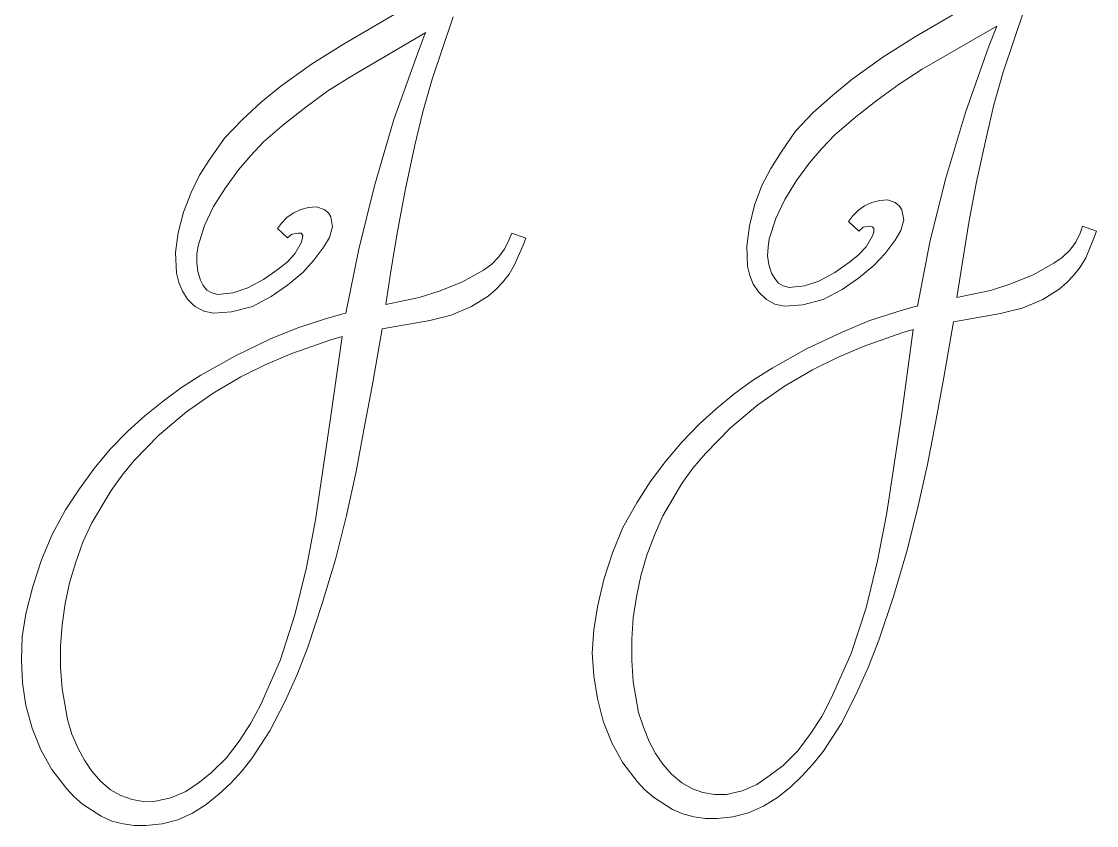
# Model space of a CAD drawing. Header units: inches. Extents: x -3.38 to 2.4, y -4.28 to 3.37.
# Drawn here: x -2.364 to -1.45, y -4.15 to -3.465 of the extents above; entities that cross this region are included whole.
import ezdxf

# ---------------------------------------------------------------- set-up
doc = ezdxf.new("R2010")
doc.units = ezdxf.units.IN
doc.header["$MEASUREMENT"] = 0
doc.layers.add('Katman 1', color=7, linetype='Continuous')

msp = doc.modelspace()

# ---------------------------------------------------------------- linework, layer by layer
at = {"layer": 'Katman 1', "color": 250, "lineweight": 9}
for points in [[(-1.60444, -3.47865), (-1.60444, -3.47865), (-1.54932, -3.44644), (-1.54932, -3.44644)], [(-2.09024, -3.48458), (-2.09024, -3.48458), (-2.03491, -3.4524), (-2.03491, -3.4524)], [(-1.51109, -3.45553), (-1.51109, -3.45553), (-1.52888, -3.50838), (-1.52888, -3.50838)], [(-1.9969, -3.46149), (-1.9969, -3.46149), (-2.01491, -3.51433), (-2.01491, -3.51433)], [(-2.02024, -3.4748), (-2.02024, -3.4748), (-2.08357, -3.51189), (-2.08357, -3.51189)], [(-2.02735, -3.49298), (-2.02735, -3.49298), (-2.02068, -3.47513), (-2.02068, -3.47513)], [(-2.02068, -3.47513), (-2.02068, -3.47513), (-2.02024, -3.4748), (-2.02024, -3.4748)], [(-1.53443, -3.46918), (-1.53443, -3.46918), (-1.59799, -3.50591), (-1.59799, -3.50591)], [(-1.54154, -3.48705), (-1.54154, -3.48705), (-1.53443, -3.46918), (-1.53443, -3.46918)], [(-2.11757, -3.50174), (-2.11757, -3.50174), (-2.09024, -3.48458), (-2.09024, -3.48458)], [(-1.63133, -3.49578), (-1.63133, -3.49578), (-1.60444, -3.47865), (-1.60444, -3.47865)], [(-2.04735, -3.54865), (-2.04735, -3.54865), (-2.02735, -3.49298), (-2.02735, -3.49298)], [(-1.5611, -3.54267), (-1.5611, -3.54267), (-1.54154, -3.48705), (-1.54154, -3.48705)], [(-2.14357, -3.52029), (-2.14357, -3.52029), (-2.11757, -3.50174), (-2.11757, -3.50174)], [(-1.65733, -3.51433), (-1.65733, -3.51433), (-1.63133, -3.49578), (-1.63133, -3.49578)], [(-2.08357, -3.51189), (-2.08357, -3.51189), (-2.10358, -3.52447), (-2.10358, -3.52447)], [(-1.59799, -3.50591), (-1.59799, -3.50591), (-1.61755, -3.51854), (-1.61755, -3.51854)], [(-1.52888, -3.50838), (-1.52888, -3.50838), (-1.53687, -3.53638), (-1.53687, -3.53638)], [(-2.16024, -3.53392), (-2.16024, -3.53392), (-2.14357, -3.52029), (-2.14357, -3.52029)], [(-2.01491, -3.51433), (-2.01491, -3.51433), (-2.02268, -3.54233), (-2.02268, -3.54233)], [(-1.67422, -3.52834), (-1.67422, -3.52834), (-1.65733, -3.51433), (-1.65733, -3.51433)], [(-1.61755, -3.51854), (-1.61755, -3.51854), (-1.63622, -3.53218), (-1.63622, -3.53218)], [(-2.10358, -3.52447), (-2.10358, -3.52447), (-2.12246, -3.53811), (-2.12246, -3.53811)], [(-1.69066, -3.54267), (-1.69066, -3.54267), (-1.67422, -3.52834), (-1.67422, -3.52834)], [(-2.17624, -3.54865), (-2.17624, -3.54865), (-2.16024, -3.53392), (-2.16024, -3.53392)], [(-2.12246, -3.53811), (-2.12246, -3.53811), (-2.14046, -3.55249), (-2.14046, -3.55249)], [(-1.63622, -3.53218), (-1.63622, -3.53218), (-1.65444, -3.54654), (-1.65444, -3.54654)], [(-1.53687, -3.53638), (-1.53687, -3.53638), (-1.54332, -3.56472), (-1.54332, -3.56472)], [(-2.19158, -3.56472), (-2.19158, -3.56472), (-2.17624, -3.54865), (-2.17624, -3.54865)], [(-2.06402, -3.60532), (-2.06402, -3.60532), (-2.04735, -3.54865), (-2.04735, -3.54865)], [(-2.02268, -3.54233), (-2.02268, -3.54233), (-2.02957, -3.57067), (-2.02957, -3.57067)], [(-1.70556, -3.55878), (-1.70556, -3.55878), (-1.69066, -3.54267), (-1.69066, -3.54267)], [(-1.65444, -3.54654), (-1.65444, -3.54654), (-1.67222, -3.56192), (-1.67222, -3.56192)], [(-1.57799, -3.59939), (-1.57799, -3.59939), (-1.5611, -3.54267), (-1.5611, -3.54267)], [(-2.14046, -3.55249), (-2.14046, -3.55249), (-2.15824, -3.56787), (-2.15824, -3.56787)], [(-2.20403, -3.58259), (-2.20403, -3.58259), (-2.19158, -3.56472), (-2.19158, -3.56472)], [(-1.71778, -3.57663), (-1.71778, -3.57663), (-1.70556, -3.55878), (-1.70556, -3.55878)], [(-1.67222, -3.56192), (-1.67222, -3.56192), (-1.68333, -3.57347), (-1.68333, -3.57347)], [(-1.54332, -3.56472), (-1.54332, -3.56472), (-1.55177, -3.60183), (-1.55177, -3.60183)], [(-2.15824, -3.56787), (-2.15824, -3.56787), (-2.16913, -3.57943), (-2.16913, -3.57943)], [(-2.02957, -3.57067), (-2.02957, -3.57067), (-2.03757, -3.60779), (-2.03757, -3.60779)], [(-1.68333, -3.57347), (-1.68333, -3.57347), (-1.69377, -3.58572), (-1.69377, -3.58572)], [(-2.21269, -3.59623), (-2.21269, -3.59623), (-2.20403, -3.58259), (-2.20403, -3.58259)], [(-2.16913, -3.57943), (-2.16913, -3.57943), (-2.17958, -3.59167), (-2.17958, -3.59167)], [(-1.72667, -3.5903), (-1.72667, -3.5903), (-1.71778, -3.57663), (-1.71778, -3.57663)], [(-2.17958, -3.59167), (-2.17958, -3.59167), (-2.19069, -3.60674), (-2.19069, -3.60674)], [(-1.73422, -3.60496), (-1.73422, -3.60496), (-1.72667, -3.5903), (-1.72667, -3.5903)], [(-1.69377, -3.58572), (-1.69377, -3.58572), (-1.70489, -3.60076), (-1.70489, -3.60076)], [(-2.2198, -3.61092), (-2.2198, -3.61092), (-2.21269, -3.59623), (-2.21269, -3.59623)], [(-1.70489, -3.60076), (-1.70489, -3.60076), (-1.71467, -3.61687), (-1.71467, -3.61687)], [(-1.59133, -3.65326), (-1.59133, -3.65326), (-1.57799, -3.59939), (-1.57799, -3.59939)], [(-1.55177, -3.60183), (-1.55177, -3.60183), (-1.55821, -3.63648), (-1.55821, -3.63648)], [(-2.22647, -3.62772), (-2.22647, -3.62772), (-2.2198, -3.61092), (-2.2198, -3.61092)], [(-2.19069, -3.60674), (-2.19069, -3.60674), (-2.20091, -3.62283), (-2.20091, -3.62283)], [(-2.07735, -3.65921), (-2.07735, -3.65921), (-2.06402, -3.60532), (-2.06402, -3.60532)], [(-2.03757, -3.60779), (-2.03757, -3.60779), (-2.04402, -3.64241), (-2.04402, -3.64241)], [(-1.74044, -3.62176), (-1.74044, -3.62176), (-1.73422, -3.60496), (-1.73422, -3.60496)], [(-1.74489, -3.63928), (-1.74489, -3.63928), (-1.74044, -3.62176), (-1.74044, -3.62176)], [(-1.71467, -3.61687), (-1.71467, -3.61687), (-1.72244, -3.63299), (-1.72244, -3.63299)], [(-1.65199, -3.62596), (-1.65199, -3.62596), (-1.64689, -3.62214), (-1.64689, -3.62214)], [(-1.64689, -3.62214), (-1.64689, -3.62214), (-1.64066, -3.61934), (-1.64066, -3.61934)], [(-1.64066, -3.61934), (-1.64066, -3.61934), (-1.63377, -3.61756), (-1.63377, -3.61756)], [(-1.63377, -3.61756), (-1.63377, -3.61756), (-1.62733, -3.61721), (-1.62733, -3.61721)], [(-1.62733, -3.61721), (-1.62733, -3.61721), (-1.62088, -3.61934), (-1.62088, -3.61934)], [(-1.62088, -3.61934), (-1.62088, -3.61934), (-1.61755, -3.62214), (-1.61755, -3.62214)], [(-1.61755, -3.62214), (-1.61755, -3.62214), (-1.6151, -3.62563), (-1.6151, -3.62563)], [(-2.23092, -3.64523), (-2.23092, -3.64523), (-2.22647, -3.62772), (-2.22647, -3.62772)], [(-2.20091, -3.62283), (-2.20091, -3.62283), (-2.20847, -3.63892), (-2.20847, -3.63892)], [(-2.13824, -3.63192), (-2.13824, -3.63192), (-2.13247, -3.62806), (-2.13247, -3.62806)], [(-2.13247, -3.62806), (-2.13247, -3.62806), (-2.12669, -3.62526), (-2.12669, -3.62526)], [(-2.12669, -3.62526), (-2.12669, -3.62526), (-2.12002, -3.62352), (-2.12002, -3.62352)], [(-2.12002, -3.62352), (-2.12002, -3.62352), (-2.11335, -3.62316), (-2.11335, -3.62316)], [(-2.11335, -3.62316), (-2.11335, -3.62316), (-2.10669, -3.62526), (-2.10669, -3.62526)], [(-2.10669, -3.62526), (-2.10669, -3.62526), (-2.10313, -3.62806), (-2.10313, -3.62806)], [(-2.10313, -3.62806), (-2.10313, -3.62806), (-2.10113, -3.63159), (-2.10113, -3.63159)], [(-1.66066, -3.63543), (-1.66066, -3.63543), (-1.65711, -3.6309), (-1.65711, -3.6309)], [(-1.65711, -3.6309), (-1.65711, -3.6309), (-1.65199, -3.62596), (-1.65199, -3.62596)], [(-1.6151, -3.62563), (-1.6151, -3.62563), (-1.61355, -3.63401), (-1.61355, -3.63401)], [(-2.20847, -3.63892), (-2.20847, -3.63892), (-2.2138, -3.6561), (-2.2138, -3.6561)], [(-2.14646, -3.64139), (-2.14646, -3.64139), (-2.14291, -3.63683), (-2.14291, -3.63683)], [(-2.14291, -3.63683), (-2.14291, -3.63683), (-2.13824, -3.63192), (-2.13824, -3.63192)], [(-2.09957, -3.63996), (-2.09957, -3.63996), (-2.10224, -3.64906), (-2.10224, -3.64906)], [(-2.10113, -3.63159), (-2.10113, -3.63159), (-2.09957, -3.63996), (-2.09957, -3.63996)], [(-1.74711, -3.65641), (-1.74711, -3.65641), (-1.74489, -3.63928), (-1.74489, -3.63928)], [(-1.72244, -3.63299), (-1.72244, -3.63299), (-1.728, -3.65014), (-1.728, -3.65014)], [(-1.65177, -3.64383), (-1.65177, -3.64383), (-1.66066, -3.63543), (-1.66066, -3.63543)], [(-1.64799, -3.64032), (-1.64799, -3.64032), (-1.65177, -3.64383), (-1.65177, -3.64383)], [(-1.64288, -3.63963), (-1.64288, -3.63963), (-1.64799, -3.64032), (-1.64799, -3.64032)], [(-1.64, -3.63996), (-1.64, -3.63996), (-1.64288, -3.63963), (-1.64288, -3.63963)], [(-1.63911, -3.64139), (-1.63911, -3.64139), (-1.64, -3.63996), (-1.64, -3.63996)], [(-1.61355, -3.63401), (-1.61355, -3.63401), (-1.61599, -3.6431), (-1.61599, -3.6431)], [(-1.55821, -3.63648), (-1.55821, -3.63648), (-1.56377, -3.67183), (-1.56377, -3.67183)], [(-1.46354, -3.64559), (-1.46354, -3.64559), (-1.46132, -3.63963), (-1.46132, -3.63963)], [(-1.46132, -3.63963), (-1.46132, -3.63963), (-1.44954, -3.64381), (-1.44954, -3.64381)], [(-2.23336, -3.66201), (-2.23336, -3.66201), (-2.23092, -3.64523), (-2.23092, -3.64523)], [(-2.1378, -3.64943), (-2.1378, -3.64943), (-2.14646, -3.64139), (-2.14646, -3.64139)], [(-2.13424, -3.64628), (-2.13424, -3.64628), (-2.1378, -3.64943), (-2.1378, -3.64943)], [(-2.12846, -3.64559), (-2.12846, -3.64559), (-2.13424, -3.64628), (-2.13424, -3.64628)], [(-2.12624, -3.64559), (-2.12624, -3.64559), (-2.12846, -3.64559), (-2.12846, -3.64559)], [(-2.12491, -3.64732), (-2.12491, -3.64732), (-2.12624, -3.64559), (-2.12624, -3.64559)], [(-2.12535, -3.65048), (-2.12535, -3.65048), (-2.12491, -3.64732), (-2.12491, -3.64732)], [(-2.10224, -3.64906), (-2.10224, -3.64906), (-2.10691, -3.65712), (-2.10691, -3.65712)], [(-2.04402, -3.64241), (-2.04402, -3.64241), (-2.05002, -3.67777), (-2.05002, -3.67777)], [(-1.94957, -3.65152), (-1.94957, -3.65152), (-1.94712, -3.64559), (-1.94712, -3.64559)], [(-1.94712, -3.64559), (-1.94712, -3.64559), (-1.93512, -3.64976), (-1.93512, -3.64976)], [(-1.64555, -3.65712), (-1.64555, -3.65712), (-1.64, -3.64768), (-1.64, -3.64768)], [(-1.64, -3.64768), (-1.64, -3.64768), (-1.63911, -3.64452), (-1.63911, -3.64452)], [(-1.63911, -3.64452), (-1.63911, -3.64452), (-1.63911, -3.64139), (-1.63911, -3.64139)], [(-1.61599, -3.6431), (-1.61599, -3.6431), (-1.62088, -3.65152), (-1.62088, -3.65152)], [(-1.46709, -3.65326), (-1.46709, -3.65326), (-1.46354, -3.64559), (-1.46354, -3.64559)], [(-1.44954, -3.64381), (-1.44954, -3.64381), (-1.45176, -3.64976), (-1.45176, -3.64976)], [(-2.2138, -3.6561), (-2.2138, -3.6561), (-2.21513, -3.66341), (-2.21513, -3.66341)], [(-2.1318, -3.66307), (-2.1318, -3.66307), (-2.12624, -3.65361), (-2.12624, -3.65361)], [(-2.12624, -3.65361), (-2.12624, -3.65361), (-2.12535, -3.65048), (-2.12535, -3.65048)], [(-2.10691, -3.65712), (-2.10691, -3.65712), (-2.11557, -3.6683), (-2.11557, -3.6683)], [(-1.95335, -3.65921), (-1.95335, -3.65921), (-1.94957, -3.65152), (-1.94957, -3.65152)], [(-1.93735, -3.65572), (-1.93735, -3.65572), (-1.94468, -3.67252), (-1.94468, -3.67252)], [(-1.93512, -3.64976), (-1.93512, -3.64976), (-1.93735, -3.65572), (-1.93735, -3.65572)], [(-1.74644, -3.67357), (-1.74644, -3.67357), (-1.74711, -3.65641), (-1.74711, -3.65641)], [(-1.72889, -3.65748), (-1.72889, -3.65748), (-1.72956, -3.66481), (-1.72956, -3.66481)], [(-1.728, -3.65014), (-1.728, -3.65014), (-1.72889, -3.65748), (-1.72889, -3.65748)], [(-1.65244, -3.66412), (-1.65244, -3.66412), (-1.64555, -3.65712), (-1.64555, -3.65712)], [(-1.62088, -3.65152), (-1.62088, -3.65152), (-1.62933, -3.66272), (-1.62933, -3.66272)], [(-1.60199, -3.70752), (-1.60199, -3.70752), (-1.59133, -3.65326), (-1.59133, -3.65326)], [(-1.47243, -3.66028), (-1.47243, -3.66028), (-1.46709, -3.65326), (-1.46709, -3.65326)], [(-1.45176, -3.64976), (-1.45176, -3.64976), (-1.45865, -3.66657), (-1.45865, -3.66657)], [(-2.23247, -3.67952), (-2.23247, -3.67952), (-2.23336, -3.66201), (-2.23336, -3.66201)], [(-2.21513, -3.66341), (-2.21513, -3.66341), (-2.21513, -3.67076), (-2.21513, -3.67076)], [(-2.13824, -3.67008), (-2.13824, -3.67008), (-2.1318, -3.66307), (-2.1318, -3.66307)], [(-2.08824, -3.71348), (-2.08824, -3.71348), (-2.07735, -3.65921), (-2.07735, -3.65921)], [(-1.96401, -3.67183), (-1.96401, -3.67183), (-1.95868, -3.66621), (-1.95868, -3.66621)], [(-1.95868, -3.66621), (-1.95868, -3.66621), (-1.95335, -3.65921), (-1.95335, -3.65921)], [(-1.72956, -3.66481), (-1.72956, -3.66481), (-1.72822, -3.67217), (-1.72822, -3.67217)], [(-1.65978, -3.67008), (-1.65978, -3.67008), (-1.65244, -3.66412), (-1.65244, -3.66412)], [(-1.62933, -3.66272), (-1.62933, -3.66272), (-1.63911, -3.67288), (-1.63911, -3.67288)], [(-1.48576, -3.67112), (-1.48576, -3.67112), (-1.47865, -3.66621), (-1.47865, -3.66621)], [(-1.47865, -3.66621), (-1.47865, -3.66621), (-1.47243, -3.66028), (-1.47243, -3.66028)], [(-1.45865, -3.66657), (-1.45865, -3.66657), (-1.46354, -3.67428), (-1.46354, -3.67428)], [(-2.21513, -3.67076), (-2.21513, -3.67076), (-2.21425, -3.67812), (-2.21425, -3.67812)], [(-2.15824, -3.68479), (-2.15824, -3.68479), (-2.1458, -3.67601), (-2.1458, -3.67601)], [(-2.1458, -3.67601), (-2.1458, -3.67601), (-2.13824, -3.67008), (-2.13824, -3.67008)], [(-2.11557, -3.6683), (-2.11557, -3.6683), (-2.12491, -3.67883), (-2.12491, -3.67883)], [(-1.98913, -3.68688), (-1.98913, -3.68688), (-1.97112, -3.67706), (-1.97112, -3.67706)], [(-1.97112, -3.67706), (-1.97112, -3.67706), (-1.96401, -3.67183), (-1.96401, -3.67183)], [(-1.94468, -3.67252), (-1.94468, -3.67252), (-1.94935, -3.68024), (-1.94935, -3.68024)], [(-1.74444, -3.68161), (-1.74444, -3.68161), (-1.74644, -3.67357), (-1.74644, -3.67357)], [(-1.72822, -3.67217), (-1.72822, -3.67217), (-1.72622, -3.67952), (-1.72622, -3.67952)], [(-1.67222, -3.67883), (-1.67222, -3.67883), (-1.65978, -3.67008), (-1.65978, -3.67008)], [(-1.63911, -3.67288), (-1.63911, -3.67288), (-1.65199, -3.68372), (-1.65199, -3.68372)], [(-1.56377, -3.67183), (-1.56377, -3.67183), (-1.56844, -3.70017), (-1.56844, -3.70017)], [(-1.50332, -3.68092), (-1.50332, -3.68092), (-1.48576, -3.67112), (-1.48576, -3.67112)], [(-1.46354, -3.67428), (-1.46354, -3.67428), (-1.46909, -3.68161), (-1.46909, -3.68161)], [(-2.23047, -3.68757), (-2.23047, -3.68757), (-2.23247, -3.67952), (-2.23247, -3.67952)], [(-2.21425, -3.67812), (-2.21425, -3.67812), (-2.21202, -3.68548), (-2.21202, -3.68548)], [(-2.21202, -3.68548), (-2.21202, -3.68548), (-2.20958, -3.69002), (-2.20958, -3.69002)], [(-2.17158, -3.6921), (-2.17158, -3.6921), (-2.15824, -3.68479), (-2.15824, -3.68479)], [(-2.12491, -3.67883), (-2.12491, -3.67883), (-2.1378, -3.68968), (-2.1378, -3.68968)], [(-2.05002, -3.67777), (-2.05002, -3.67777), (-2.05424, -3.70612), (-2.05424, -3.70612)], [(-1.94935, -3.68024), (-1.94935, -3.68024), (-1.9549, -3.68757), (-1.9549, -3.68757)], [(-1.74156, -3.68899), (-1.74156, -3.68899), (-1.74444, -3.68161), (-1.74444, -3.68161)], [(-1.72622, -3.67952), (-1.72622, -3.67952), (-1.72333, -3.6841), (-1.72333, -3.6841)], [(-1.72333, -3.6841), (-1.72333, -3.6841), (-1.72022, -3.6879), (-1.72022, -3.6879)], [(-1.698, -3.69037), (-1.698, -3.69037), (-1.68578, -3.68619), (-1.68578, -3.68619)], [(-1.68578, -3.68619), (-1.68578, -3.68619), (-1.67222, -3.67883), (-1.67222, -3.67883)], [(-1.65199, -3.68372), (-1.65199, -3.68372), (-1.666, -3.69352), (-1.666, -3.69352)], [(-1.52243, -3.68861), (-1.52243, -3.68861), (-1.50332, -3.68092), (-1.50332, -3.68092)], [(-1.46909, -3.68161), (-1.46909, -3.68161), (-1.47465, -3.68757), (-1.47465, -3.68757)], [(-2.22714, -3.69493), (-2.22714, -3.69493), (-2.23047, -3.68757), (-2.23047, -3.68757)], [(-2.22292, -3.70157), (-2.22292, -3.70157), (-2.22714, -3.69493), (-2.22714, -3.69493)], [(-2.20958, -3.69002), (-2.20958, -3.69002), (-2.20647, -3.69388), (-2.20647, -3.69388)], [(-2.20647, -3.69388), (-2.20647, -3.69388), (-2.20225, -3.69632), (-2.20225, -3.69632)], [(-2.18402, -3.69632), (-2.18402, -3.69632), (-2.17158, -3.6921), (-2.17158, -3.6921)], [(-2.1378, -3.68968), (-2.1378, -3.68968), (-2.1518, -3.69946), (-2.1518, -3.69946)], [(-2.02602, -3.70017), (-2.02602, -3.70017), (-2.00802, -3.69457), (-2.00802, -3.69457)], [(-2.00802, -3.69457), (-2.00802, -3.69457), (-1.98913, -3.68688), (-1.98913, -3.68688)], [(-1.96068, -3.69352), (-1.96068, -3.69352), (-1.96712, -3.69913), (-1.96712, -3.69913)], [(-1.9549, -3.68757), (-1.9549, -3.68757), (-1.96068, -3.69352), (-1.96068, -3.69352)], [(-1.73689, -3.69561), (-1.73689, -3.69561), (-1.74156, -3.68899), (-1.74156, -3.68899)], [(-1.72022, -3.6879), (-1.72022, -3.6879), (-1.71622, -3.69037), (-1.71622, -3.69037)], [(-1.71622, -3.69037), (-1.71622, -3.69037), (-1.71111, -3.69177), (-1.71111, -3.69177)], [(-1.71111, -3.69177), (-1.71111, -3.69177), (-1.698, -3.69037), (-1.698, -3.69037)], [(-1.666, -3.69352), (-1.666, -3.69352), (-1.68222, -3.70193), (-1.68222, -3.70193)], [(-1.55754, -3.69806), (-1.55754, -3.69806), (-1.53977, -3.69421), (-1.53977, -3.69421)], [(-1.53977, -3.69421), (-1.53977, -3.69421), (-1.52243, -3.68861), (-1.52243, -3.68861)], [(-1.48131, -3.69319), (-1.48131, -3.69319), (-1.49532, -3.70193), (-1.49532, -3.70193)], [(-1.47465, -3.68757), (-1.47465, -3.68757), (-1.48131, -3.69319), (-1.48131, -3.69319)], [(-2.21692, -3.70752), (-2.21692, -3.70752), (-2.22292, -3.70157), (-2.22292, -3.70157)], [(-2.20225, -3.69632), (-2.20225, -3.69632), (-2.19714, -3.69772), (-2.19714, -3.69772)], [(-2.19714, -3.69772), (-2.19714, -3.69772), (-2.18402, -3.69632), (-2.18402, -3.69632)], [(-2.1518, -3.69946), (-2.1518, -3.69946), (-2.1678, -3.70786), (-2.1678, -3.70786)], [(-2.05424, -3.70612), (-2.05424, -3.70612), (-2.04357, -3.70401), (-2.04357, -3.70401)], [(-2.04357, -3.70401), (-2.04357, -3.70401), (-2.02602, -3.70017), (-2.02602, -3.70017)], [(-1.96712, -3.69913), (-1.96712, -3.69913), (-1.98135, -3.70788), (-1.98135, -3.70788)], [(-1.73044, -3.70193), (-1.73044, -3.70193), (-1.73689, -3.69561), (-1.73689, -3.69561)], [(-1.72311, -3.70577), (-1.72311, -3.70577), (-1.73044, -3.70193), (-1.73044, -3.70193)], [(-1.68222, -3.70193), (-1.68222, -3.70193), (-1.69955, -3.70646), (-1.69955, -3.70646)], [(-1.56844, -3.70017), (-1.56844, -3.70017), (-1.55754, -3.69806), (-1.55754, -3.69806)], [(-1.49532, -3.70193), (-1.49532, -3.70193), (-1.51265, -3.70928), (-1.51265, -3.70928)], [(-2.21647, -3.70752), (-2.21647, -3.70752), (-2.21692, -3.70752), (-2.21692, -3.70752)], [(-2.21647, -3.70786), (-2.21647, -3.70786), (-2.21647, -3.70752), (-2.21647, -3.70752)], [(-2.20914, -3.7117), (-2.20914, -3.7117), (-2.21647, -3.70786), (-2.21647, -3.70786)], [(-2.20091, -3.71348), (-2.20091, -3.71348), (-2.20914, -3.7117), (-2.20914, -3.7117)], [(-2.18558, -3.71241), (-2.18558, -3.71241), (-2.20091, -3.71348), (-2.20091, -3.71348)], [(-2.1678, -3.70786), (-2.1678, -3.70786), (-2.18558, -3.71241), (-2.18558, -3.71241)], [(-2.09091, -3.71419), (-2.09091, -3.71419), (-2.08824, -3.71348), (-2.08824, -3.71348)], [(-1.98135, -3.70788), (-1.98135, -3.70788), (-1.99868, -3.71522), (-1.99868, -3.71522)], [(-1.71511, -3.70752), (-1.71511, -3.70752), (-1.72311, -3.70577), (-1.72311, -3.70577)], [(-1.69955, -3.70646), (-1.69955, -3.70646), (-1.71511, -3.70752), (-1.71511, -3.70752)], [(-1.64333, -3.7201), (-1.64333, -3.7201), (-1.61933, -3.71241), (-1.61933, -3.71241)], [(-1.61933, -3.71241), (-1.61933, -3.71241), (-1.60488, -3.70824), (-1.60488, -3.70824)], [(-1.60488, -3.70824), (-1.60488, -3.70824), (-1.60199, -3.70752), (-1.60199, -3.70752)], [(-1.51265, -3.70928), (-1.51265, -3.70928), (-1.5311, -3.71381), (-1.5311, -3.71381)], [(-2.12913, -3.72608), (-2.12913, -3.72608), (-2.10557, -3.71837), (-2.10557, -3.71837)], [(-2.10557, -3.71837), (-2.10557, -3.71837), (-2.09091, -3.71419), (-2.09091, -3.71419)], [(-2.01668, -3.71977), (-2.01668, -3.71977), (-2.05735, -3.72677), (-2.05735, -3.72677)], [(-1.99868, -3.71522), (-1.99868, -3.71522), (-2.01668, -3.71977), (-2.01668, -3.71977)], [(-1.666, -3.72957), (-1.666, -3.72957), (-1.64333, -3.7201), (-1.64333, -3.7201)], [(-1.5711, -3.72079), (-1.5711, -3.72079), (-1.57888, -3.76491), (-1.57888, -3.76491)], [(-1.5311, -3.71381), (-1.5311, -3.71381), (-1.5711, -3.72079), (-1.5711, -3.72079)], [(-2.15225, -3.73552), (-2.15225, -3.73552), (-2.12913, -3.72608), (-2.12913, -3.72608)], [(-2.05735, -3.72677), (-2.05735, -3.72677), (-2.06491, -3.77088), (-2.06491, -3.77088)], [(-1.69644, -3.74391), (-1.69644, -3.74391), (-1.666, -3.72957), (-1.666, -3.72957)], [(-1.6151, -3.73026), (-1.6151, -3.73026), (-1.64799, -3.74181), (-1.64799, -3.74181)], [(-1.61555, -3.80098), (-1.61555, -3.80098), (-1.60555, -3.72746), (-1.60555, -3.72746)], [(-1.60555, -3.72746), (-1.60555, -3.72746), (-1.6151, -3.73026), (-1.6151, -3.73026)], [(-2.18224, -3.74986), (-2.18224, -3.74986), (-2.15225, -3.73552), (-2.15225, -3.73552)], [(-2.10091, -3.73622), (-2.10091, -3.73622), (-2.13424, -3.74777), (-2.13424, -3.74777)], [(-2.1018, -3.80691), (-2.1018, -3.80691), (-2.09135, -3.73344), (-2.09135, -3.73344)], [(-2.09135, -3.73344), (-2.09135, -3.73344), (-2.10091, -3.73622), (-2.10091, -3.73622)], [(-2.2118, -3.7663), (-2.2118, -3.7663), (-2.18224, -3.74986), (-2.18224, -3.74986)], [(-2.13424, -3.74777), (-2.13424, -3.74777), (-2.15624, -3.75724), (-2.15624, -3.75724)], [(-1.72556, -3.76035), (-1.72556, -3.76035), (-1.69644, -3.74391), (-1.69644, -3.74391)], [(-1.64799, -3.74181), (-1.64799, -3.74181), (-1.67, -3.75126), (-1.67, -3.75126)], [(-2.15624, -3.75724), (-2.15624, -3.75724), (-2.17758, -3.7677), (-2.17758, -3.7677)], [(-1.67, -3.75126), (-1.67, -3.75126), (-1.69133, -3.76177), (-1.69133, -3.76177)], [(-2.22802, -3.77684), (-2.22802, -3.77684), (-2.2118, -3.7663), (-2.2118, -3.7663)], [(-2.17758, -3.7677), (-2.17758, -3.7677), (-2.20114, -3.78171), (-2.20114, -3.78171)], [(-1.74222, -3.77088), (-1.74222, -3.77088), (-1.72556, -3.76035), (-1.72556, -3.76035)], [(-1.69133, -3.76177), (-1.69133, -3.76177), (-1.71511, -3.77575), (-1.71511, -3.77575)], [(-1.57888, -3.76526), (-1.57888, -3.76526), (-1.58666, -3.80691), (-1.58666, -3.80691)], [(-1.57888, -3.76491), (-1.57888, -3.76491), (-1.57888, -3.76526), (-1.57888, -3.76526)], [(-2.24381, -3.78837), (-2.24381, -3.78837), (-2.22802, -3.77684), (-2.22802, -3.77684)], [(-2.06491, -3.7712), (-2.06491, -3.7712), (-2.07291, -3.81286), (-2.07291, -3.81286)], [(-2.06491, -3.77088), (-2.06491, -3.77088), (-2.06491, -3.7712), (-2.06491, -3.7712)], [(-1.75822, -3.78242), (-1.75822, -3.78242), (-1.74222, -3.77088), (-1.74222, -3.77088)], [(-1.71511, -3.77575), (-1.71511, -3.77575), (-1.73778, -3.7915), (-1.73778, -3.7915)], [(-2.20114, -3.78171), (-2.20114, -3.78171), (-2.22381, -3.79746), (-2.22381, -3.79746)], [(-1.77311, -3.79502), (-1.77311, -3.79502), (-1.75822, -3.78242), (-1.75822, -3.78242)], [(-2.25936, -3.80098), (-2.25936, -3.80098), (-2.24381, -3.78837), (-2.24381, -3.78837)], [(-1.78756, -3.80795), (-1.78756, -3.80795), (-1.77311, -3.79502), (-1.77311, -3.79502)], [(-1.73778, -3.7915), (-1.73778, -3.7915), (-1.76111, -3.81111), (-1.76111, -3.81111)], [(-2.27381, -3.81391), (-2.27381, -3.81391), (-2.25936, -3.80098), (-2.25936, -3.80098)], [(-2.22381, -3.79746), (-2.22381, -3.79746), (-2.24714, -3.81709), (-2.24714, -3.81709)], [(-1.62799, -3.88356), (-1.62799, -3.88356), (-1.61555, -3.80098), (-1.61555, -3.80098)], [(-2.2887, -3.82931), (-2.2887, -3.82931), (-2.27381, -3.81391), (-2.27381, -3.81391)], [(-2.11402, -3.88951), (-2.11402, -3.88951), (-2.1018, -3.80691), (-2.1018, -3.80691)], [(-2.07291, -3.81286), (-2.07291, -3.81286), (-2.07935, -3.8482), (-2.07935, -3.8482)], [(-1.80245, -3.82335), (-1.80245, -3.82335), (-1.78756, -3.80795), (-1.78756, -3.80795)], [(-1.76111, -3.81111), (-1.76111, -3.81111), (-1.78222, -3.83282), (-1.78222, -3.83282)], [(-1.58666, -3.80691), (-1.58666, -3.80691), (-1.59332, -3.84229), (-1.59332, -3.84229)], [(-2.24714, -3.81709), (-2.24714, -3.81709), (-2.26847, -3.83878), (-2.26847, -3.83878)], [(-1.81623, -3.8398), (-1.81623, -3.8398), (-1.80245, -3.82335), (-1.80245, -3.82335)], [(-2.30248, -3.84575), (-2.30248, -3.84575), (-2.2887, -3.82931), (-2.2887, -3.82931)], [(-2.26847, -3.83878), (-2.26847, -3.83878), (-2.27847, -3.85135), (-2.27847, -3.85135)], [(-1.82934, -3.85696), (-1.82934, -3.85696), (-1.81623, -3.8398), (-1.81623, -3.8398)], [(-1.78222, -3.83282), (-1.78222, -3.83282), (-1.79289, -3.8454), (-1.79289, -3.8454)], [(-2.31492, -3.86291), (-2.31492, -3.86291), (-2.30248, -3.84575), (-2.30248, -3.84575)], [(-2.07935, -3.8482), (-2.07935, -3.8482), (-2.0878, -3.88567), (-2.0878, -3.88567)], [(-1.79289, -3.8454), (-1.79289, -3.8454), (-1.80245, -3.85835), (-1.80245, -3.85835)], [(-1.59332, -3.84229), (-1.59332, -3.84229), (-1.60199, -3.88004), (-1.60199, -3.88004)], [(-2.27847, -3.85135), (-2.27847, -3.85135), (-2.28803, -3.86431), (-2.28803, -3.86431)], [(-1.84067, -3.8748), (-1.84067, -3.8748), (-1.82934, -3.85696), (-1.82934, -3.85696)], [(-1.80245, -3.85835), (-1.80245, -3.85835), (-1.81845, -3.886), (-1.81845, -3.886)], [(-2.3267, -3.88076), (-2.3267, -3.88076), (-2.31492, -3.86291), (-2.31492, -3.86291)], [(-2.28803, -3.86431), (-2.28803, -3.86431), (-2.30448, -3.89196), (-2.30448, -3.89196)], [(-1.85245, -3.8958), (-1.85245, -3.8958), (-1.84067, -3.8748), (-1.84067, -3.8748)], [(-2.33804, -3.90176), (-2.33804, -3.90176), (-2.3267, -3.88076), (-2.3267, -3.88076)], [(-2.0878, -3.88567), (-2.0878, -3.88567), (-2.09713, -3.92311), (-2.09713, -3.92311)], [(-1.81845, -3.886), (-1.81845, -3.886), (-1.82578, -3.90245), (-1.82578, -3.90245)], [(-1.63599, -3.92416), (-1.63599, -3.92416), (-1.62799, -3.88356), (-1.62799, -3.88356)], [(-1.60199, -3.88004), (-1.60199, -3.88004), (-1.61133, -3.91716), (-1.61133, -3.91716)], [(-2.30448, -3.89196), (-2.30448, -3.89196), (-2.31203, -3.90843), (-2.31203, -3.90843)], [(-2.1218, -3.93009), (-2.1218, -3.93009), (-2.11402, -3.88951), (-2.11402, -3.88951)], [(-1.86134, -3.91749), (-1.86134, -3.91749), (-1.85245, -3.8958), (-1.85245, -3.8958)], [(-2.34737, -3.92345), (-2.34737, -3.92345), (-2.33804, -3.90176), (-2.33804, -3.90176)], [(-1.82578, -3.90245), (-1.82578, -3.90245), (-1.83223, -3.9196), (-1.83223, -3.9196)], [(-2.31203, -3.90843), (-2.31203, -3.90843), (-2.31803, -3.92556), (-2.31803, -3.92556)], [(-2.3547, -3.9462), (-2.3547, -3.9462), (-2.34737, -3.92345), (-2.34737, -3.92345)], [(-2.09713, -3.92311), (-2.09713, -3.92311), (-2.10846, -3.96054), (-2.10846, -3.96054)], [(-1.86867, -3.94025), (-1.86867, -3.94025), (-1.86134, -3.91749), (-1.86134, -3.91749)], [(-1.83223, -3.9196), (-1.83223, -3.9196), (-1.83734, -3.93711), (-1.83734, -3.93711)], [(-1.61133, -3.91716), (-1.61133, -3.91716), (-1.62221, -3.95458), (-1.62221, -3.95458)], [(-2.31803, -3.92556), (-2.31803, -3.92556), (-2.32337, -3.94305), (-2.32337, -3.94305)], [(-2.13158, -3.97036), (-2.13158, -3.97036), (-2.1218, -3.93009), (-2.1218, -3.93009)], [(-1.64555, -3.96441), (-1.64555, -3.96441), (-1.63599, -3.92416), (-1.63599, -3.92416)], [(-1.87423, -3.96334), (-1.87423, -3.96334), (-1.86867, -3.94025), (-1.86867, -3.94025)], [(-1.83734, -3.93711), (-1.83734, -3.93711), (-1.84089, -3.95494), (-1.84089, -3.95494)], [(-2.36048, -3.9693), (-2.36048, -3.9693), (-2.3547, -3.9462), (-2.3547, -3.9462)], [(-2.32337, -3.94305), (-2.32337, -3.94305), (-2.32714, -3.96054), (-2.32714, -3.96054)], [(-2.32714, -3.96054), (-2.32714, -3.96054), (-2.32959, -3.97874), (-2.32959, -3.97874)], [(-2.10846, -3.96054), (-2.10846, -3.96054), (-2.12069, -3.99767), (-2.12069, -3.99767)], [(-1.84089, -3.95494), (-1.84089, -3.95494), (-1.84378, -3.9728), (-1.84378, -3.9728)], [(-1.62221, -3.95458), (-1.62221, -3.95458), (-1.63488, -3.99172), (-1.63488, -3.99172)], [(-2.36359, -3.98889), (-2.36359, -3.98889), (-2.36048, -3.9693), (-2.36048, -3.9693)], [(-1.87734, -3.98296), (-1.87734, -3.98296), (-1.87423, -3.96334), (-1.87423, -3.96334)], [(-1.65822, -4.00325), (-1.65822, -4.00325), (-1.64555, -3.96441), (-1.64555, -3.96441)], [(-2.32959, -3.97874), (-2.32959, -3.97874), (-2.33115, -3.99696), (-2.33115, -3.99696)], [(-2.14424, -4.00919), (-2.14424, -4.00919), (-2.13158, -3.97036), (-2.13158, -3.97036)], [(-1.84378, -3.9728), (-1.84378, -3.9728), (-1.84489, -3.99101), (-1.84489, -3.99101)], [(-1.87868, -4.00256), (-1.87868, -4.00256), (-1.87734, -3.98296), (-1.87734, -3.98296)], [(-2.36426, -4.00852), (-2.36426, -4.00852), (-2.36359, -3.98889), (-2.36359, -3.98889)], [(-2.33115, -3.99696), (-2.33115, -3.99696), (-2.33115, -4.01514), (-2.33115, -4.01514)], [(-1.84489, -3.99101), (-1.84489, -3.99101), (-1.84489, -4.00921), (-1.84489, -4.00921)], [(-1.63488, -3.99172), (-1.63488, -3.99172), (-1.64377, -4.01514), (-1.64377, -4.01514)], [(-2.12069, -3.99767), (-2.12069, -3.99767), (-2.1298, -4.0211), (-2.1298, -4.0211)], [(-1.87734, -4.02214), (-1.87734, -4.02214), (-1.87868, -4.00256), (-1.87868, -4.00256)], [(-1.67489, -4.0407), (-1.67489, -4.0407), (-1.65822, -4.00325), (-1.65822, -4.00325)], [(-2.36337, -4.0281), (-2.36337, -4.0281), (-2.36426, -4.00852), (-2.36426, -4.00852)], [(-2.33115, -4.01514), (-2.33115, -4.01514), (-2.32959, -4.03334), (-2.32959, -4.03334)], [(-2.16047, -4.04663), (-2.16047, -4.04663), (-2.14424, -4.00919), (-2.14424, -4.00919)], [(-1.84489, -4.00921), (-1.84489, -4.00921), (-1.84378, -4.02739), (-1.84378, -4.02739)], [(-1.64377, -4.01514), (-1.64377, -4.01514), (-1.65399, -4.0379), (-1.65399, -4.0379)], [(-2.1298, -4.0211), (-2.1298, -4.0211), (-2.1398, -4.04383), (-2.1398, -4.04383)], [(-1.87423, -4.04139), (-1.87423, -4.04139), (-1.87734, -4.02214), (-1.87734, -4.02214)], [(-2.36048, -4.04734), (-2.36048, -4.04734), (-2.36337, -4.0281), (-2.36337, -4.0281)], [(-2.32959, -4.03334), (-2.32959, -4.03334), (-2.32515, -4.05926), (-2.32515, -4.05926)], [(-1.84378, -4.02739), (-1.84378, -4.02739), (-1.83912, -4.0533), (-1.83912, -4.0533)], [(-1.86934, -4.06063), (-1.86934, -4.06063), (-1.87423, -4.04139), (-1.87423, -4.04139)], [(-1.68333, -4.05679), (-1.68333, -4.05679), (-1.67489, -4.0407), (-1.67489, -4.0407)], [(-1.65399, -4.0379), (-1.65399, -4.0379), (-1.66689, -4.0631), (-1.66689, -4.0631)], [(-2.35514, -4.06659), (-2.35514, -4.06659), (-2.36048, -4.04734), (-2.36048, -4.04734)], [(-2.16913, -4.06241), (-2.16913, -4.06241), (-2.16047, -4.04663), (-2.16047, -4.04663)], [(-2.1398, -4.04383), (-2.1398, -4.04383), (-2.15291, -4.06904), (-2.15291, -4.06904)], [(-2.32515, -4.05926), (-2.32515, -4.05926), (-2.32137, -4.07183), (-2.32137, -4.07183)], [(-1.86201, -4.07919), (-1.86201, -4.07919), (-1.86934, -4.06063), (-1.86934, -4.06063)], [(-1.83912, -4.0533), (-1.83912, -4.0533), (-1.83511, -4.0659), (-1.83511, -4.0659)], [(-1.69311, -4.07183), (-1.69311, -4.07183), (-1.68333, -4.05679), (-1.68333, -4.05679)], [(-2.34781, -4.08515), (-2.34781, -4.08515), (-2.35514, -4.06659), (-2.35514, -4.06659)], [(-2.17913, -4.07779), (-2.17913, -4.07779), (-2.16913, -4.06241), (-2.16913, -4.06241)], [(-2.15291, -4.06904), (-2.15291, -4.06904), (-2.16825, -4.0925), (-2.16825, -4.0925)], [(-1.83511, -4.0659), (-1.83511, -4.0659), (-1.83022, -4.07815), (-1.83022, -4.07815)], [(-1.66689, -4.0631), (-1.66689, -4.0631), (-1.68222, -4.08655), (-1.68222, -4.08655)], [(-2.32137, -4.07183), (-2.32137, -4.07183), (-2.31603, -4.08408), (-2.31603, -4.08408)], [(-2.1898, -4.09181), (-2.1898, -4.09181), (-2.17913, -4.07779), (-2.17913, -4.07779)], [(-1.85245, -4.09632), (-1.85245, -4.09632), (-1.86201, -4.07919), (-1.86201, -4.07919)], [(-1.83022, -4.07815), (-1.83022, -4.07815), (-1.82467, -4.0883), (-1.82467, -4.0883)], [(-1.70355, -4.08586), (-1.70355, -4.08586), (-1.69311, -4.07183), (-1.69311, -4.07183)], [(-2.33848, -4.10194), (-2.33848, -4.10194), (-2.34781, -4.08515), (-2.34781, -4.08515)], [(-2.31603, -4.08408), (-2.31603, -4.08408), (-2.3107, -4.0939), (-2.3107, -4.0939)], [(-1.82467, -4.0883), (-1.82467, -4.0883), (-1.81845, -4.09739), (-1.81845, -4.09739)], [(-1.71622, -4.09844), (-1.71622, -4.09844), (-1.70355, -4.08586), (-1.70355, -4.08586)], [(-1.68222, -4.08655), (-1.68222, -4.08655), (-1.69089, -4.09739), (-1.69089, -4.09739)], [(-2.3107, -4.0939), (-2.3107, -4.0939), (-2.30448, -4.10335), (-2.30448, -4.10335)], [(-2.20247, -4.10439), (-2.20247, -4.10439), (-2.1898, -4.09181), (-2.1898, -4.09181)], [(-2.16825, -4.0925), (-2.16825, -4.0925), (-2.17691, -4.10335), (-2.17691, -4.10335)], [(-1.84045, -4.11208), (-1.84045, -4.11208), (-1.85245, -4.09632), (-1.85245, -4.09632)], [(-1.81845, -4.09739), (-1.81845, -4.09739), (-1.81111, -4.10579), (-1.81111, -4.10579)], [(-1.69089, -4.09739), (-1.69089, -4.09739), (-1.70022, -4.10755), (-1.70022, -4.10755)], [(-2.32603, -4.11804), (-2.32603, -4.11804), (-2.33848, -4.10194), (-2.33848, -4.10194)], [(-2.30448, -4.10335), (-2.30448, -4.10335), (-2.29714, -4.11175), (-2.29714, -4.11175)], [(-2.21269, -4.11277), (-2.21269, -4.11277), (-2.20247, -4.10439), (-2.20247, -4.10439)], [(-2.17691, -4.10335), (-2.17691, -4.10335), (-2.18624, -4.1135), (-2.18624, -4.1135)], [(-1.81111, -4.10579), (-1.81111, -4.10579), (-1.80245, -4.11315), (-1.80245, -4.11315)], [(-1.73844, -4.11455), (-1.73844, -4.11455), (-1.72711, -4.10683), (-1.72711, -4.10683)], [(-1.72711, -4.10683), (-1.72711, -4.10683), (-1.71622, -4.09844), (-1.71622, -4.09844)], [(-2.29714, -4.11175), (-2.29714, -4.11175), (-2.28848, -4.11911), (-2.28848, -4.11911)], [(-2.22447, -4.12048), (-2.22447, -4.12048), (-2.21269, -4.11277), (-2.21269, -4.11277)], [(-2.18624, -4.1135), (-2.18624, -4.1135), (-2.19625, -4.12293), (-2.19625, -4.12293)], [(-1.83378, -4.11911), (-1.83378, -4.11911), (-1.84045, -4.11208), (-1.84045, -4.11208)], [(-1.80245, -4.11315), (-1.80245, -4.11315), (-1.79334, -4.11839), (-1.79334, -4.11839)], [(-1.75111, -4.12015), (-1.75111, -4.12015), (-1.73844, -4.11455), (-1.73844, -4.11455)], [(-1.70022, -4.10755), (-1.70022, -4.10755), (-1.71, -4.11701), (-1.71, -4.11701)], [(-2.31936, -4.12504), (-2.31936, -4.12504), (-2.32603, -4.11804), (-2.32603, -4.11804)], [(-2.31248, -4.13135), (-2.31248, -4.13135), (-2.31936, -4.12504), (-2.31936, -4.12504)], [(-2.28848, -4.11911), (-2.28848, -4.11911), (-2.27981, -4.12399), (-2.27981, -4.12399)], [(-2.27981, -4.12399), (-2.27981, -4.12399), (-2.27003, -4.12748), (-2.27003, -4.12748)], [(-2.23714, -4.12608), (-2.23714, -4.12608), (-2.22447, -4.12048), (-2.22447, -4.12048)], [(-2.19625, -4.12293), (-2.19625, -4.12293), (-2.20714, -4.13168), (-2.20714, -4.13168)], [(-1.82645, -4.12539), (-1.82645, -4.12539), (-1.83378, -4.11911), (-1.83378, -4.11911)], [(-1.79334, -4.11839), (-1.79334, -4.11839), (-1.78444, -4.12152), (-1.78444, -4.12152)], [(-1.78444, -4.12152), (-1.78444, -4.12152), (-1.77467, -4.12328), (-1.77467, -4.12328)], [(-1.77467, -4.12328), (-1.77467, -4.12328), (-1.76444, -4.12328), (-1.76444, -4.12328)], [(-1.76444, -4.12328), (-1.76444, -4.12328), (-1.75111, -4.12015), (-1.75111, -4.12015)], [(-1.71, -4.11701), (-1.71, -4.11701), (-1.72089, -4.12572), (-1.72089, -4.12572)], [(-2.29647, -4.1415), (-2.29647, -4.1415), (-2.31248, -4.13135), (-2.31248, -4.13135)], [(-2.27003, -4.12748), (-2.27003, -4.12748), (-2.26069, -4.12924), (-2.26069, -4.12924)], [(-2.26069, -4.12924), (-2.26069, -4.12924), (-2.25025, -4.12888), (-2.25025, -4.12888)], [(-2.25025, -4.12888), (-2.25025, -4.12888), (-2.23714, -4.12608), (-2.23714, -4.12608)], [(-2.20714, -4.13168), (-2.20714, -4.13168), (-2.21869, -4.13904), (-2.21869, -4.13904)], [(-1.81044, -4.13588), (-1.81044, -4.13588), (-1.82645, -4.12539), (-1.82645, -4.12539)], [(-1.73289, -4.13308), (-1.73289, -4.13308), (-1.74556, -4.13868), (-1.74556, -4.13868)], [(-1.72089, -4.12572), (-1.72089, -4.12572), (-1.73289, -4.13308), (-1.73289, -4.13308)], [(-2.28736, -4.1457), (-2.28736, -4.1457), (-2.29647, -4.1415), (-2.29647, -4.1415)], [(-2.21869, -4.13904), (-2.21869, -4.13904), (-2.23114, -4.14464), (-2.23114, -4.14464)], [(-1.80156, -4.13973), (-1.80156, -4.13973), (-1.81044, -4.13588), (-1.81044, -4.13588)], [(-1.79222, -4.14219), (-1.79222, -4.14219), (-1.80156, -4.13973), (-1.80156, -4.13973)], [(-1.78222, -4.14359), (-1.78222, -4.14359), (-1.79222, -4.14219), (-1.79222, -4.14219)], [(-1.77244, -4.14359), (-1.77244, -4.14359), (-1.78222, -4.14359), (-1.78222, -4.14359)], [(-1.75889, -4.14219), (-1.75889, -4.14219), (-1.77244, -4.14359), (-1.77244, -4.14359)], [(-1.74556, -4.13868), (-1.74556, -4.13868), (-1.75889, -4.14219), (-1.75889, -4.14219)], [(-2.27781, -4.14813), (-2.27781, -4.14813), (-2.28736, -4.1457), (-2.28736, -4.1457)], [(-2.26847, -4.14953), (-2.26847, -4.14953), (-2.27781, -4.14813), (-2.27781, -4.14813)], [(-2.25847, -4.14953), (-2.25847, -4.14953), (-2.26847, -4.14953), (-2.26847, -4.14953)], [(-2.24447, -4.14813), (-2.24447, -4.14813), (-2.25847, -4.14953), (-2.25847, -4.14953)], [(-2.23114, -4.14464), (-2.23114, -4.14464), (-2.24447, -4.14813), (-2.24447, -4.14813)]]:
    msp.add_open_spline(points, degree=3, dxfattribs=at)

doc.saveas('drawing.dxf')
